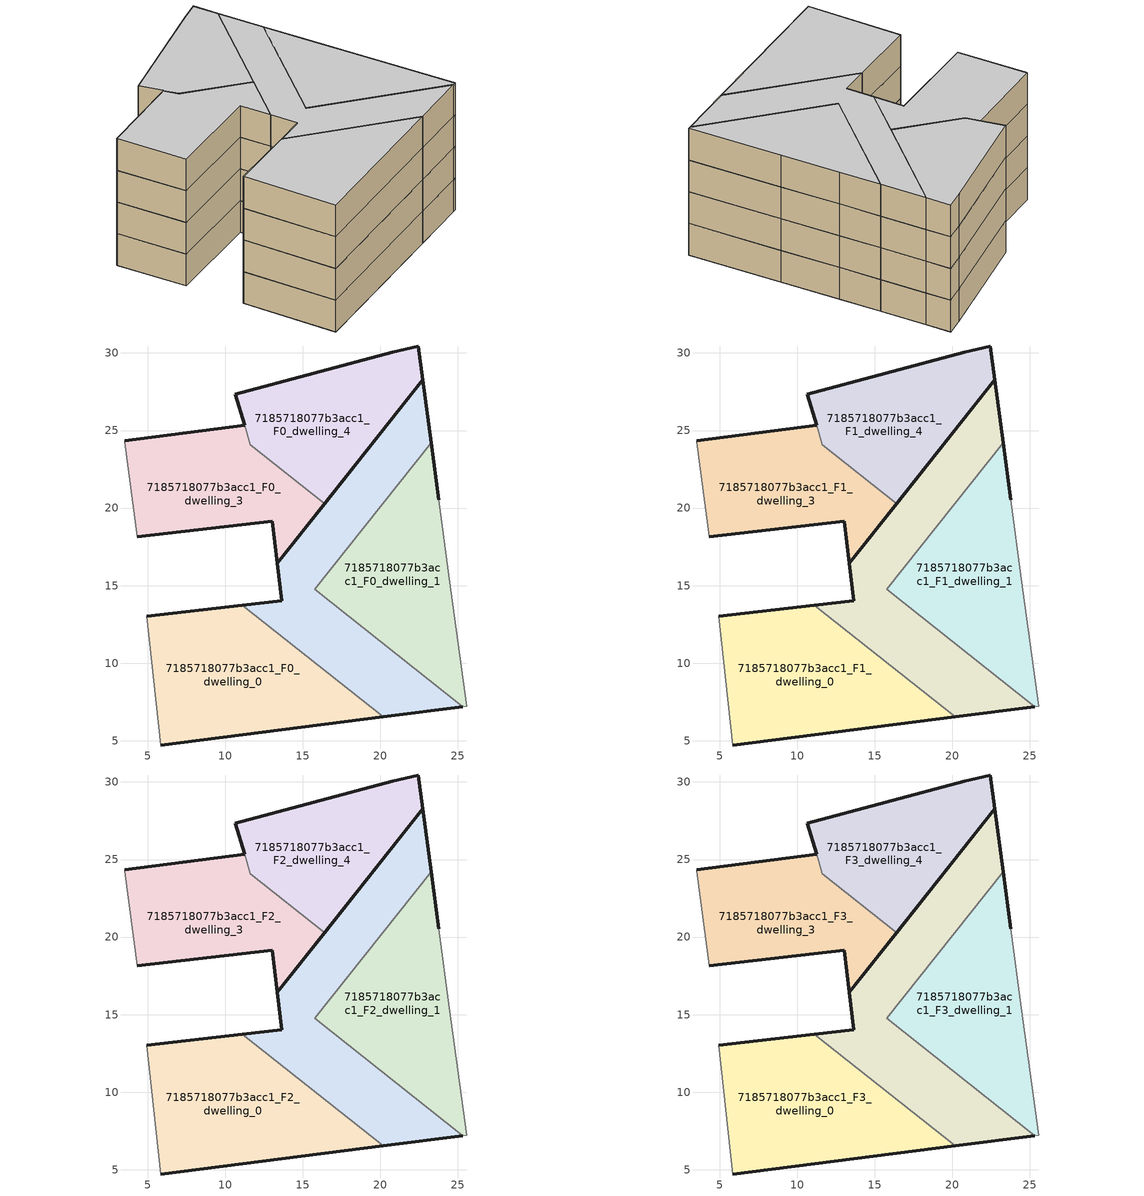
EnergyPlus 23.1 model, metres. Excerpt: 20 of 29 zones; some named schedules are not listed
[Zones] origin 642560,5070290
7185718077b3acc1_F0_dwelling_0
 floor ground (EU_floor_Construction): 20.18,6.55 11.1,13.75 4.94,13.04 5.84,4.73 z0
 wall outside (EU_wall_Construction): 4.94,13.04 11.1,13.75 / 20.18,6.55 5.84,4.73 z0:3
 wall adiabatic (EU_wall_Construction): 5.84,4.73 4.94,13.04 z0:3
 wall to 7185718077b3acc1_F0_dwelling_2 (EU_wall_Construction): 11.1,13.75 20.18,6.55 z0:3
7185718077b3acc1_F0_dwelling_1
 floor ground (EU_floor_Construction): 25.55,7.23 24.45,15.44 23.75,20.54 23.27,24.22 15.77,14.75 25.3,7.2 z0
 wall outside (EU_wall_Construction): 23.27,24.22 23.75,20.54 z0:3
 wall adiabatic (EU_wall_Construction): 23.75,20.54 24.45,15.44 25.55,7.23 25.3,7.2 z0:3
 wall to 7185718077b3acc1_F0_dwelling_2 (EU_wall_Construction): 25.3,7.2 15.77,14.75 23.27,24.22 z0:3
7185718077b3acc1_F0_dwelling_2
 floor ground (EU_floor_Construction): 25.3,7.2 15.77,14.75 23.27,24.22 22.74,28.28 13.36,16.45 13.65,14.04 11.1,13.75 20.18,6.55 z0
 wall outside (EU_wall_Construction): 25.3,7.2 20.18,6.55 / 11.1,13.75 13.65,14.04 13.36,16.45 22.74,28.28 23.27,24.22 z0:3
7185718077b3acc1_F0_dwelling_3
 floor ground (EU_floor_Construction): 13.36,16.45 16.41,20.29 11.62,24.09 11.25,25.35 3.54,24.35 3.54,24.25 4.34,18.14 13.05,19.14 z0
 wall outside (EU_wall_Construction): 3.54,24.35 11.25,25.35 / 16.41,20.29 13.36,16.45 13.05,19.14 4.34,18.14 z0:3
 wall adiabatic (EU_wall_Construction): 4.34,18.14 3.54,24.25 3.54,24.35 z0:3
 wall to 7185718077b3acc1_F0_dwelling_4 (EU_wall_Construction): 11.25,25.35 11.62,24.09 16.41,20.29 z0:3
7185718077b3acc1_F0_dwelling_4
 floor ground (EU_floor_Construction): 16.41,20.29 22.74,28.28 22.45,30.45 20.75,30.05 10.65,27.35 11.24,25.35 11.25,25.35 11.62,24.09 z0
 wall outside (EU_wall_Construction): 11.25,25.35 11.24,25.35 10.65,27.35 20.75,30.05 22.45,30.45 22.74,28.28 16.41,20.29 z0:3
7185718077b3acc1_F1_dwelling_0
 floor to 7185718077b3acc1_F0_dwelling_0 (EU_floor_Construction): 20.18,6.55 11.1,13.75 4.94,13.04 5.84,4.73 z3
 wall outside (EU_wall_Construction): 4.94,13.04 11.1,13.75 / 20.18,6.55 5.84,4.73 z3:6
 wall adiabatic (EU_wall_Construction): 5.84,4.73 4.94,13.04 z3:6
 wall to 7185718077b3acc1_F1_dwelling_2 (EU_wall_Construction): 11.1,13.75 20.18,6.55 z3:6
7185718077b3acc1_F1_dwelling_1
 floor to 7185718077b3acc1_F0_dwelling_1 (EU_floor_Construction): 25.55,7.23 24.45,15.44 23.75,20.54 23.27,24.22 15.77,14.75 25.3,7.2 z3
 wall outside (EU_wall_Construction): 23.27,24.22 23.75,20.54 z3:6
 wall adiabatic (EU_wall_Construction): 23.75,20.54 24.45,15.44 25.55,7.23 25.3,7.2 z3:6
 wall to 7185718077b3acc1_F1_dwelling_2 (EU_wall_Construction): 25.3,7.2 15.77,14.75 23.27,24.22 z3:6
7185718077b3acc1_F1_dwelling_2
 floor to 7185718077b3acc1_F0_dwelling_2 (EU_floor_Construction): 25.3,7.2 15.77,14.75 23.27,24.22 22.74,28.28 13.36,16.45 13.65,14.04 11.1,13.75 20.18,6.55 z3
 wall outside (EU_wall_Construction): 25.3,7.2 20.18,6.55 / 11.1,13.75 13.65,14.04 13.36,16.45 22.74,28.28 23.27,24.22 z3:6
7185718077b3acc1_F1_dwelling_3
 floor to 7185718077b3acc1_F0_dwelling_3 (EU_floor_Construction): 13.36,16.45 16.41,20.29 11.62,24.09 11.25,25.35 3.54,24.35 3.54,24.25 4.34,18.14 13.04,19.14 z3
 wall outside (EU_wall_Construction): 3.54,24.35 11.25,25.35 / 16.41,20.29 13.36,16.45 13.05,19.14 4.34,18.14 z3:6
 wall adiabatic (EU_wall_Construction): 4.34,18.14 3.54,24.25 3.54,24.35 z3:6
 wall to 7185718077b3acc1_F1_dwelling_4 (EU_wall_Construction): 11.25,25.35 11.62,24.09 16.41,20.29 z3:6
7185718077b3acc1_F1_dwelling_4
 floor to 7185718077b3acc1_F0_dwelling_4 (EU_floor_Construction): 16.41,20.29 22.74,28.28 22.45,30.45 20.75,30.05 10.65,27.35 11.24,25.35 11.25,25.35 11.62,24.09 z3
 wall outside (EU_wall_Construction): 11.25,25.35 11.24,25.35 10.65,27.35 20.75,30.05 22.45,30.45 22.74,28.28 16.41,20.29 z3:6
7185718077b3acc1_F2_dwelling_0
 floor to 7185718077b3acc1_F1_dwelling_0 (EU_floor_Construction): 20.18,6.55 11.1,13.75 4.94,13.04 5.84,4.73 z6
 wall outside (EU_wall_Construction): 4.94,13.04 11.1,13.75 / 20.18,6.55 5.84,4.73 z6:9
 wall adiabatic (EU_wall_Construction): 5.84,4.73 4.94,13.04 z6:9
 wall to 7185718077b3acc1_F2_dwelling_2 (EU_wall_Construction): 11.1,13.75 20.18,6.55 z6:9
7185718077b3acc1_F2_dwelling_1
 floor to 7185718077b3acc1_F1_dwelling_1 (EU_floor_Construction): 25.55,7.23 24.45,15.44 23.75,20.54 23.27,24.22 15.77,14.75 25.3,7.2 z6
 wall outside (EU_wall_Construction): 23.27,24.22 23.75,20.54 z6:9
 wall adiabatic (EU_wall_Construction): 23.75,20.54 24.45,15.44 25.55,7.23 25.3,7.2 z6:9
 wall to 7185718077b3acc1_F2_dwelling_2 (EU_wall_Construction): 25.3,7.2 15.77,14.75 23.27,24.22 z6:9
7185718077b3acc1_F2_dwelling_2
 floor to 7185718077b3acc1_F1_dwelling_2 (EU_floor_Construction): 25.3,7.2 15.77,14.75 23.27,24.22 22.74,28.28 13.36,16.45 13.65,14.04 11.1,13.75 20.18,6.55 z6
 wall outside (EU_wall_Construction): 25.3,7.2 20.18,6.55 / 11.1,13.75 13.65,14.04 13.36,16.45 22.74,28.28 23.27,24.22 z6:9
7185718077b3acc1_F2_dwelling_3
 floor to 7185718077b3acc1_F1_dwelling_3 (EU_floor_Construction): 13.36,16.45 16.41,20.29 11.62,24.09 11.25,25.35 3.54,24.35 3.54,24.25 4.34,18.14 13.04,19.14 z6
 wall outside (EU_wall_Construction): 3.54,24.35 11.25,25.35 / 16.41,20.29 13.36,16.45 13.05,19.14 4.34,18.14 z6:9
 wall adiabatic (EU_wall_Construction): 4.34,18.14 3.54,24.25 3.54,24.35 z6:9
 wall to 7185718077b3acc1_F2_dwelling_4 (EU_wall_Construction): 11.25,25.35 11.62,24.09 16.41,20.29 z6:9
7185718077b3acc1_F2_dwelling_4
 floor to 7185718077b3acc1_F1_dwelling_4 (EU_floor_Construction): 16.41,20.29 22.74,28.28 22.45,30.45 20.75,30.05 10.65,27.35 11.24,25.35 11.25,25.35 11.62,24.09 z6
 wall outside (EU_wall_Construction): 11.25,25.35 11.24,25.35 10.65,27.35 20.75,30.05 22.45,30.45 22.74,28.28 16.41,20.29 z6:9
7185718077b3acc1_F3_dwelling_0
 floor to 7185718077b3acc1_F2_dwelling_0 (EU_floor_Construction): 20.18,6.55 11.1,13.75 4.94,13.04 5.84,4.73 z9
 wall outside (EU_wall_Construction): 4.94,13.04 11.1,13.75 / 20.18,6.55 5.84,4.73 z9:12
 wall adiabatic (EU_wall_Construction): 5.84,4.73 4.94,13.04 z9:12
 wall to 7185718077b3acc1_F3_dwelling_2 (EU_wall_Construction): 11.1,13.75 20.18,6.55 z9:12
 ceiling to 7185718077b3acc1_F4_dwelling_0 (EU_floor_Construction): 20.18,6.55 5.84,4.73 4.94,13.04 11.1,13.75 z12
7185718077b3acc1_F3_dwelling_1
 floor to 7185718077b3acc1_F2_dwelling_1 (EU_floor_Construction): 25.55,7.23 24.45,15.44 23.75,20.54 23.27,24.22 15.77,14.75 25.3,7.2 z9
 wall outside (EU_wall_Construction): 23.27,24.22 23.75,20.54 z9:12
 wall adiabatic (EU_wall_Construction): 23.75,20.54 24.45,15.44 25.55,7.23 25.3,7.2 z9:12
 wall to 7185718077b3acc1_F3_dwelling_2 (EU_wall_Construction): 25.3,7.2 15.77,14.75 23.27,24.22 z9:12
 ceiling to 7185718077b3acc1_F4_dwelling_1 (EU_floor_Construction): 23.27,24.22 23.75,20.54 24.45,15.44 25.55,7.23 25.3,7.2 15.77,14.75 z12
7185718077b3acc1_F3_dwelling_2
 floor to 7185718077b3acc1_F2_dwelling_2 (EU_floor_Construction): 25.3,7.2 15.77,14.75 23.27,24.22 22.74,28.28 13.36,16.45 13.65,14.04 11.1,13.75 20.18,6.55 z9
 wall outside (EU_wall_Construction): 25.3,7.2 20.18,6.55 / 11.1,13.75 13.65,14.04 13.36,16.45 22.74,28.28 23.27,24.22 z9:12
 ceiling to 7185718077b3acc1_F4_dwelling_2 (EU_floor_Construction): 22.74,28.28 23.27,24.22 15.77,14.75 25.3,7.2 20.18,6.55 11.1,13.75 13.65,14.04 13.36,16.45 z12
7185718077b3acc1_F3_dwelling_3
 floor to 7185718077b3acc1_F2_dwelling_3 (EU_floor_Construction): 13.36,16.45 16.41,20.29 11.62,24.09 11.25,25.35 3.54,24.35 3.54,24.25 4.34,18.14 13.04,19.14 z9
 wall outside (EU_wall_Construction): 3.54,24.35 11.25,25.35 / 16.41,20.29 13.36,16.45 13.05,19.14 4.34,18.14 z9:12
 wall adiabatic (EU_wall_Construction): 4.34,18.14 3.54,24.25 3.54,24.35 z9:12
 wall to 7185718077b3acc1_F3_dwelling_4 (EU_wall_Construction): 11.25,25.35 11.62,24.09 16.41,20.29 z9:12
 ceiling to 7185718077b3acc1_F4_dwelling_3 (EU_floor_Construction): 11.62,24.09 16.41,20.29 13.36,16.45 13.04,19.14 4.34,18.14 3.54,24.25 3.54,24.35 11.25,25.35 z12
7185718077b3acc1_F3_dwelling_4
 floor to 7185718077b3acc1_F2_dwelling_4 (EU_floor_Construction): 16.41,20.29 22.74,28.28 22.45,30.45 20.75,30.05 10.65,27.35 11.24,25.35 11.25,25.35 11.62,24.09 z9
 wall outside (EU_wall_Construction): 11.25,25.35 11.24,25.35 10.65,27.35 20.75,30.05 22.45,30.45 22.74,28.28 16.41,20.29 z9:12
 ceiling to 7185718077b3acc1_F4_dwelling_4 (EU_floor_Construction): 22.45,30.45 22.74,28.28 16.41,20.29 11.62,24.09 11.25,25.35 11.24,25.35 10.65,27.35 20.75,30.05 z12
[Building]
EU S2 Campaign: North Axis=0; Terrain=City; Solar Distribution=FullExterior
[Site:Location]
Lyon-Bron: Latitude=45.75; Longitude=5; Time Zone=1; Elevation=198
[SizingPeriod:WeatherFileDays]
AnnualSizingPeriod: Begin Month=1; Begin Day of Month=1; End Month=12; End Day of Month=31; Day of Week for Start Day=Monday; Use Weather File Daylight Saving Period=No; Use Weather File Rain and Snow Indicators=No
[MATERIAL]
EU_InternalMass_Material: Roughness=MediumRough; Thickness=0.1; Conductivity=1; Density=1800; Specific Heat=900; Thermal Absorptance=0.9; Solar Absorptance=0.7; Visible Absorptance=0.7
[MATERIAL:NOMASS] Roughness=MediumRough; Thermal Absorptance=0.9; Solar Absorptance=0.7; Visible Absorptance=0.7
Name | Thermal Resistance
EU_wall_NoMass | 0.776494
EU_floor_NoMass | 0.421597
[CONSTRUCTION]
EU_wall_Construction: EU_wall_NoMass
EU_floor_Construction: EU_floor_NoMass
EU_InternalMass_Construction: EU_InternalMass_Material
[ZONE] Type=1; Multiplier=1; Ceiling Height=autocalculate; Floor Area=autocalculate; Part of Total Floor Area=Yes
Name | Volume
7185718077b3acc1_F0_dwelling_0 | 257.259
7185718077b3acc1_F1_dwelling_0; 7185718077b3acc1_F2_dwelling_0; 7185718077b3acc1_F3_dwelling_0 | 257.258
7185718077b3acc1_F0_dwelling_1; 7185718077b3acc1_F1_dwelling_1; 7185718077b3acc1_F2_dwelling_1; 7185718077b3acc1_F3_dwelling_1 | 226.863
7185718077b3acc1_F0_dwelling_2; 7185718077b3acc1_F1_dwelling_2; 7185718077b3acc1_F2_dwelling_2; 7185718077b3acc1_F3_dwelling_2 | 257.278
7185718077b3acc1_F0_dwelling_3 | 198.515
7185718077b3acc1_F1_dwelling_3; 7185718077b3acc1_F2_dwelling_3; 7185718077b3acc1_F3_dwelling_3 | 198.513
7185718077b3acc1_F0_dwelling_4 | 194.439
7185718077b3acc1_F1_dwelling_4; 7185718077b3acc1_F2_dwelling_4; 7185718077b3acc1_F3_dwelling_4 | 194.442
[INTERNALMASS] Construction=EU_InternalMass_Construction
Name | Zone or ZoneList | Surface Area
7185718077b3acc1_F0_dwelling_0_EU_InternalMass | 7185718077b3acc1_F0_dwelling_0 | 85.7509
7185718077b3acc1_F0_dwelling_1_EU_InternalMass | 7185718077b3acc1_F0_dwelling_1 | 75.6219
7185718077b3acc1_F0_dwelling_2_EU_InternalMass | 7185718077b3acc1_F0_dwelling_2 | 85.7592
7185718077b3acc1_F0_dwelling_3_EU_InternalMass | 7185718077b3acc1_F0_dwelling_3 | 66.1717
7185718077b3acc1_F0_dwelling_4_EU_InternalMass | 7185718077b3acc1_F0_dwelling_4 | 64.8128
7185718077b3acc1_F1_dwelling_0_EU_InternalMass | 7185718077b3acc1_F1_dwelling_0 | 85.7509
7185718077b3acc1_F1_dwelling_1_EU_InternalMass | 7185718077b3acc1_F1_dwelling_1 | 75.6219
7185718077b3acc1_F1_dwelling_2_EU_InternalMass | 7185718077b3acc1_F1_dwelling_2 | 85.7592
7185718077b3acc1_F1_dwelling_3_EU_InternalMass | 7185718077b3acc1_F1_dwelling_3 | 66.1717
7185718077b3acc1_F1_dwelling_4_EU_InternalMass | 7185718077b3acc1_F1_dwelling_4 | 64.8128
7185718077b3acc1_F2_dwelling_0_EU_InternalMass | 7185718077b3acc1_F2_dwelling_0 | 85.7509
7185718077b3acc1_F2_dwelling_1_EU_InternalMass | 7185718077b3acc1_F2_dwelling_1 | 75.6219
7185718077b3acc1_F2_dwelling_2_EU_InternalMass | 7185718077b3acc1_F2_dwelling_2 | 85.7592
7185718077b3acc1_F2_dwelling_3_EU_InternalMass | 7185718077b3acc1_F2_dwelling_3 | 66.1717
7185718077b3acc1_F2_dwelling_4_EU_InternalMass | 7185718077b3acc1_F2_dwelling_4 | 64.8128
7185718077b3acc1_F3_dwelling_0_EU_InternalMass | 7185718077b3acc1_F3_dwelling_0 | 85.7509
7185718077b3acc1_F3_dwelling_1_EU_InternalMass | 7185718077b3acc1_F3_dwelling_1 | 75.6219
7185718077b3acc1_F3_dwelling_2_EU_InternalMass | 7185718077b3acc1_F3_dwelling_2 | 85.7592
7185718077b3acc1_F3_dwelling_3_EU_InternalMass | 7185718077b3acc1_F3_dwelling_3 | 66.1717
7185718077b3acc1_F3_dwelling_4_EU_InternalMass | 7185718077b3acc1_F3_dwelling_4 | 64.8128
[OTHEREQUIPMENT] Fuel Type=Electricity; Design Level Calculation Method=Watts/Area; Power per Zone Floor Area=1; Fraction Latent=0; Fraction Radiant=0; Fraction Lost=0; Carbon Dioxide Generation Rate=0; EndUse Subcategory=EU_Step8_InternalGains
Name | Zone or ZoneList or Space or SpaceList | Schedule
EU_Step8_InternalGain_7185718077b3acc1_F0_dwelling_0_f000 | 7185718077b3acc1_F0_dwelling_0 | EU_Step8_GainSchedule_7185718077b3acc1_F0_dwelling_0_f000
EU_Step8_InternalGain_7185718077b3acc1_F0_dwelling_1_f000 | 7185718077b3acc1_F0_dwelling_1 | EU_Step8_GainSchedule_7185718077b3acc1_F0_dwelling_1_f000
EU_Step8_InternalGain_7185718077b3acc1_F0_dwelling_2_f000 | 7185718077b3acc1_F0_dwelling_2 | EU_Step8_GainSchedule_7185718077b3acc1_F0_dwelling_2_f000
EU_Step8_InternalGain_7185718077b3acc1_F0_dwelling_3_f000 | 7185718077b3acc1_F0_dwelling_3 | EU_Step8_GainSchedule_7185718077b3acc1_F0_dwelling_3_f000
EU_Step8_InternalGain_7185718077b3acc1_F0_dwelling_4_f000 | 7185718077b3acc1_F0_dwelling_4 | EU_Step8_GainSchedule_7185718077b3acc1_F0_dwelling_4_f000
EU_Step8_InternalGain_7185718077b3acc1_F1_dwelling_0_f000 | 7185718077b3acc1_F1_dwelling_0 | EU_Step8_GainSchedule_7185718077b3acc1_F1_dwelling_0_f000
EU_Step8_InternalGain_7185718077b3acc1_F1_dwelling_1_f000 | 7185718077b3acc1_F1_dwelling_1 | EU_Step8_GainSchedule_7185718077b3acc1_F1_dwelling_1_f000
EU_Step8_InternalGain_7185718077b3acc1_F1_dwelling_2_f000 | 7185718077b3acc1_F1_dwelling_2 | EU_Step8_GainSchedule_7185718077b3acc1_F1_dwelling_2_f000
EU_Step8_InternalGain_7185718077b3acc1_F1_dwelling_3_f000 | 7185718077b3acc1_F1_dwelling_3 | EU_Step8_GainSchedule_7185718077b3acc1_F1_dwelling_3_f000
EU_Step8_InternalGain_7185718077b3acc1_F1_dwelling_4_f000 | 7185718077b3acc1_F1_dwelling_4 | EU_Step8_GainSchedule_7185718077b3acc1_F1_dwelling_4_f000
EU_Step8_InternalGain_7185718077b3acc1_F2_dwelling_0_f000 | 7185718077b3acc1_F2_dwelling_0 | EU_Step8_GainSchedule_7185718077b3acc1_F2_dwelling_0_f000
EU_Step8_InternalGain_7185718077b3acc1_F2_dwelling_1_f000 | 7185718077b3acc1_F2_dwelling_1 | EU_Step8_GainSchedule_7185718077b3acc1_F2_dwelling_1_f000
EU_Step8_InternalGain_7185718077b3acc1_F2_dwelling_2_f000 | 7185718077b3acc1_F2_dwelling_2 | EU_Step8_GainSchedule_7185718077b3acc1_F2_dwelling_2_f000
EU_Step8_InternalGain_7185718077b3acc1_F2_dwelling_3_f000 | 7185718077b3acc1_F2_dwelling_3 | EU_Step8_GainSchedule_7185718077b3acc1_F2_dwelling_3_f000
EU_Step8_InternalGain_7185718077b3acc1_F2_dwelling_4_f000 | 7185718077b3acc1_F2_dwelling_4 | EU_Step8_GainSchedule_7185718077b3acc1_F2_dwelling_4_f000
EU_Step8_InternalGain_7185718077b3acc1_F3_dwelling_0_f000 | 7185718077b3acc1_F3_dwelling_0 | EU_Step8_GainSchedule_7185718077b3acc1_F3_dwelling_0_f000
EU_Step8_InternalGain_7185718077b3acc1_F3_dwelling_1_f000 | 7185718077b3acc1_F3_dwelling_1 | EU_Step8_GainSchedule_7185718077b3acc1_F3_dwelling_1_f000
EU_Step8_InternalGain_7185718077b3acc1_F3_dwelling_2_f000 | 7185718077b3acc1_F3_dwelling_2 | EU_Step8_GainSchedule_7185718077b3acc1_F3_dwelling_2_f000
EU_Step8_InternalGain_7185718077b3acc1_F3_dwelling_3_f000 | 7185718077b3acc1_F3_dwelling_3 | EU_Step8_GainSchedule_7185718077b3acc1_F3_dwelling_3_f000
EU_Step8_InternalGain_7185718077b3acc1_F3_dwelling_4_f000 | 7185718077b3acc1_F3_dwelling_4 | EU_Step8_GainSchedule_7185718077b3acc1_F3_dwelling_4_f000
[ZONEVENTILATION:DESIGNFLOWRATE] Schedule=EU_AlwaysOn; Design Flow Rate Calculation Method=AirChanges/Hour; Air Changes per Hour=0.693814; Ventilation Type=Natural; Fan Pressure Rise=0; Fan Total Efficiency=1; Constant Term Coefficient=1; Temperature Term Coefficient=0; Velocity Term Coefficient=0; Velocity Squared Term Coefficient=0; Minimum Indoor Temperature=-100; Maximum Indoor Temperature=100; Delta Temperature=-100; Minimum Outdoor Temperature=-100; Maximum Outdoor Temperature=100; Maximum Wind Speed=40
Name | Zone or ZoneList or Space or SpaceList
EU_ConstantAir_7185718077b3acc1_F0_dwelling_0 | 7185718077b3acc1_F0_dwelling_0
EU_ConstantAir_7185718077b3acc1_F0_dwelling_1 | 7185718077b3acc1_F0_dwelling_1
EU_ConstantAir_7185718077b3acc1_F0_dwelling_2 | 7185718077b3acc1_F0_dwelling_2
EU_ConstantAir_7185718077b3acc1_F0_dwelling_3 | 7185718077b3acc1_F0_dwelling_3
EU_ConstantAir_7185718077b3acc1_F0_dwelling_4 | 7185718077b3acc1_F0_dwelling_4
EU_ConstantAir_7185718077b3acc1_F1_dwelling_0 | 7185718077b3acc1_F1_dwelling_0
EU_ConstantAir_7185718077b3acc1_F1_dwelling_1 | 7185718077b3acc1_F1_dwelling_1
EU_ConstantAir_7185718077b3acc1_F1_dwelling_2 | 7185718077b3acc1_F1_dwelling_2
EU_ConstantAir_7185718077b3acc1_F1_dwelling_3 | 7185718077b3acc1_F1_dwelling_3
EU_ConstantAir_7185718077b3acc1_F1_dwelling_4 | 7185718077b3acc1_F1_dwelling_4
EU_ConstantAir_7185718077b3acc1_F2_dwelling_0 | 7185718077b3acc1_F2_dwelling_0
EU_ConstantAir_7185718077b3acc1_F2_dwelling_1 | 7185718077b3acc1_F2_dwelling_1
EU_ConstantAir_7185718077b3acc1_F2_dwelling_2 | 7185718077b3acc1_F2_dwelling_2
EU_ConstantAir_7185718077b3acc1_F2_dwelling_3 | 7185718077b3acc1_F2_dwelling_3
EU_ConstantAir_7185718077b3acc1_F2_dwelling_4 | 7185718077b3acc1_F2_dwelling_4
EU_ConstantAir_7185718077b3acc1_F3_dwelling_0 | 7185718077b3acc1_F3_dwelling_0
EU_ConstantAir_7185718077b3acc1_F3_dwelling_1 | 7185718077b3acc1_F3_dwelling_1
EU_ConstantAir_7185718077b3acc1_F3_dwelling_2 | 7185718077b3acc1_F3_dwelling_2
EU_ConstantAir_7185718077b3acc1_F3_dwelling_3 | 7185718077b3acc1_F3_dwelling_3
EU_ConstantAir_7185718077b3acc1_F3_dwelling_4 | 7185718077b3acc1_F3_dwelling_4
[HVACTEMPLATE:THERMOSTAT] Constant Heating Setpoint=20; Constant Cooling Setpoint=50
EU_HeatOnly_7185718077b3acc1_F0_dwelling_0; EU_HeatOnly_7185718077b3acc1_F0_dwelling_1; EU_HeatOnly_7185718077b3acc1_F0_dwelling_2; EU_HeatOnly_7185718077b3acc1_F0_dwelling_3; EU_HeatOnly_7185718077b3acc1_F0_dwelling_4; EU_HeatOnly_7185718077b3acc1_F1_dwelling_0; EU_HeatOnly_7185718077b3acc1_F1_dwelling_1; EU_HeatOnly_7185718077b3acc1_F1_dwelling_2; EU_HeatOnly_7185718077b3acc1_F1_dwelling_3; EU_HeatOnly_7185718077b3acc1_F1_dwelling_4; EU_HeatOnly_7185718077b3acc1_F2_dwelling_0; EU_HeatOnly_7185718077b3acc1_F2_dwelling_1; EU_HeatOnly_7185718077b3acc1_F2_dwelling_2; EU_HeatOnly_7185718077b3acc1_F2_dwelling_3; EU_HeatOnly_7185718077b3acc1_F2_dwelling_4; EU_HeatOnly_7185718077b3acc1_F3_dwelling_0; EU_HeatOnly_7185718077b3acc1_F3_dwelling_1
